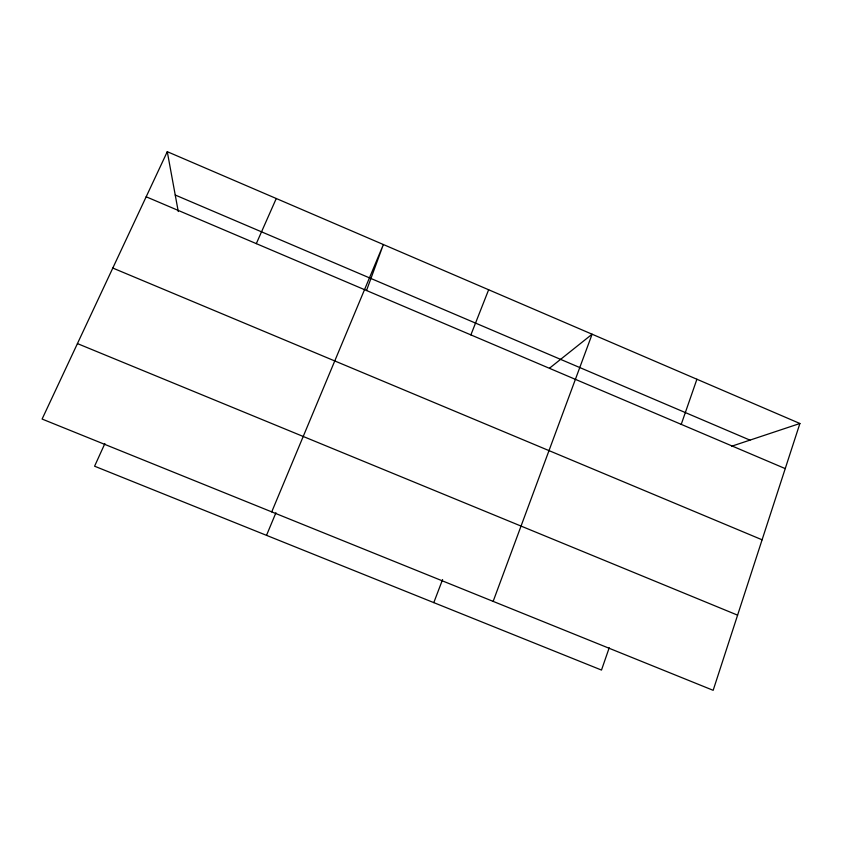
<?xml version="1.0" encoding="UTF-8"?>
<svg xmlns="http://www.w3.org/2000/svg" width="842" height="842" viewBox="0 0 842 842"><rect width="100%" height="100%" fill="white"/><g stroke="black" fill="none" stroke-linecap="round" stroke-linejoin="round"><path stroke-width="1.26" d="M799.9 423.494L713.163 690.314L42.1 419.053L167.284 151.686L799.9 423.494L731.635 446.228M681.231 424.368L696.913 379.237M609.219 647.761L601.493 670.064L94.588 466.205L104.871 443.576M366.512 290.532L383.373 244.527L271.724 511.883M493.149 601.388L592.115 334.211L549.615 368.112M433.798 602.619L442.587 579.549M470.878 334.895L488.644 289.753M266.514 535.344L275.944 512.725M256.305 243.633L276.271 198.512M77.432 343.589L737.592 615.155M112.807 268.051L762.094 539.796M146.171 196.786L785.239 468.605M175.241 195.028L749.959 440.124M167.284 151.686L178.262 211.521"/></g></svg>
